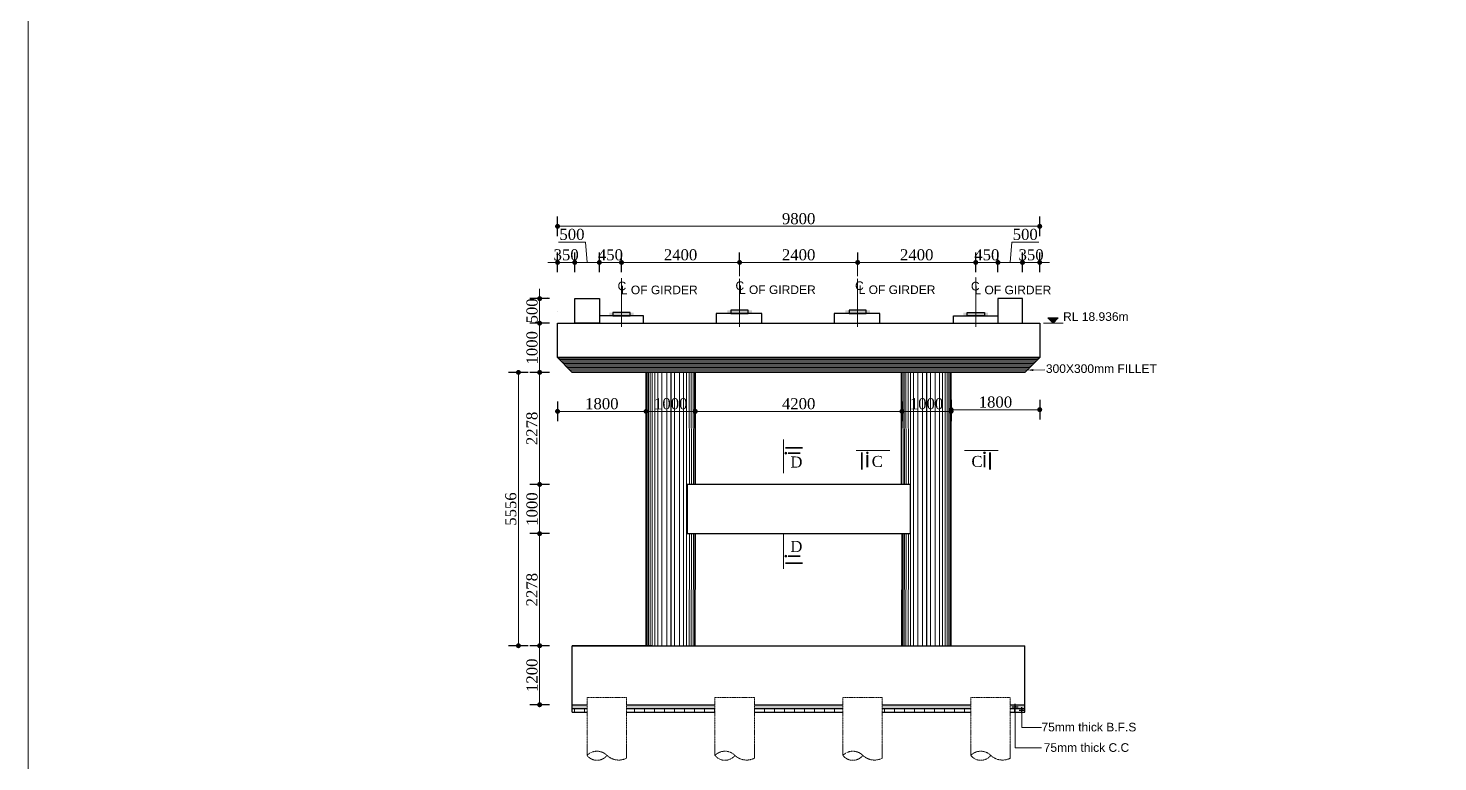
# Model space of a CAD drawing. Header units: millimetres. Extents: x -571543 to 35267, y -84886 to 197746.
# Drawn here: x -471658 to -443008, y -55012 to -40099 of the extents above; entities that cross this region are included whole.
import ezdxf

# ---------------------------------------------------------------- set-up
doc = ezdxf.new("R2010")
doc.units = ezdxf.units.MM
doc.header["$PDMODE"] = 2
doc.linetypes.add('CENTER', pattern=[2, 1.25, -0.25, 0.25, -0.25])
doc.linetypes.add('DASHED', pattern=[0.75, 0.5, -0.25])
doc.layers.get('Defpoints').update_dxf_attribs({"lineweight": 13})
for name, color, linetype, lineweight in [('Ber-1', 12, 'Continuous', 25), ('Center Line', 34, 'Continuous', 15), ('Dimision', 96, 'Continuous', 18), ('hatch', 65, 'Continuous', 15), ('Hatching', 65, 'Continuous', 20), ('Pile', 11, 'Continuous', 15), ('Text', 7, 'Continuous', 15)]:
    doc.layers.add(name, color=color, linetype=linetype, lineweight=lineweight)
doc.layers.add('Pire Line', color=11, linetype='Continuous')
doc.styles.add('ROMANS', font='arial.ttf', dxfattribs={"height": 200})
doc.styles.get("Standard").update_dxf_attribs({"font": 'times.ttf'})
doc.dimstyles.new('ISO-25', dxfattribs={"dimtxt": 175, "dimasz": 100, "dimexe": 65, "dimexo": 115.625, "dimgap": 40, "dimtad": 1, "dimtoh": 1, "dimdec": 0, "dimtxsty": 'Standard', "dimblk": 'DOT', "dimcen": 300, "dimclrd": 256, "dimclre": 256, "dimclrt": 256, "dimadec": 0, "dimazin": 0, "dimtfac": 1, "dimtdec": 0, "dimtix": 1, "dimtmove": 0, "dimatfit": 3, "dimldrblk": 'DOT', "dimfxl": 75, "dimlwd": -1, "dimarcsym": 0})
doc.dimstyles.get("Standard").update_dxf_attribs({"dimtxt": 100, "dimasz": 100, "dimexe": 100, "dimexo": 100, "dimgap": 50, "dimtad": 1, "dimdec": 0, "dimlfac": -1, "dimzin": 0, "dimdsep": 46, "dimtxsty": 'Standard', "dimblk": 'DOT', "dimcen": 0, "dimclrd": 4, "dimclre": 4, "dimclrt": 4, "dimadec": 0, "dimazin": 0, "dimtfac": 1, "dimtdec": 0, "dimtix": 1, "dimtofl": 0, "dimtmove": 0, "dimatfit": 3, "dimfxl": 80, "dimtolj": 1, "dimtzin": 0, "dimlwd": 15, "dimarcsym": 2})

# ---------------------------------------------------------------- blocks, each defined once
blk = doc.blocks.new('_Dot')
at = {"color": 0, "linetype": 'ByBlock', "lineweight": -2}
blk.add_line((-0.5, 0), (-1, 0), dxfattribs=at)
at = {"color": 0, "linetype": 'ByBlock', "const_width": 0.5}
blk.add_lwpolyline([(-0.25, 0, 1), (0.25, 0, 1)], format="xyb", close=True, dxfattribs=at)
blk = doc.blocks.new('*D159')
at = {"layer": 'Defpoints', "color": 0, "ltscale": 3, "transparency": 16777216}
for p in [(-460601, -46096), (-461263, -47096), (-460301, -47096)]:
    blk.add_point(p, dxfattribs=at)
at = {"layer": 'Dimision', "lineweight": -2, "ltscale": 3, "transparency": 16777216}
for p, q in [((-461063, -46096), (-461463, -46096)), ((-461063, -47096), (-461463, -47096))]:
    blk.add_line(p, q, dxfattribs=at)
at = {"layer": 'Dimision', "ltscale": 3, "transparency": 16777216}
blk.add_line((-461263, -46196), (-461263, -46996), dxfattribs=at)
at = {"layer": 'Dimision', "ltscale": 3, "transparency": 16777216, "xscale": 100, "yscale": 100, "zscale": 100}
for p, rotation in [((-461263, -46096), 90), ((-461263, -47096), 270)]:
    blk.add_blockref('_Dot', p, dxfattribs=dict(at, rotation=rotation))
at = {"layer": 'Dimision', "ltscale": 3, "transparency": 16777216, "insert": (-461417, -46596), "char_height": 225, "attachment_point": 5, "rotation": 90}
blk.add_mtext('1000', dxfattribs=at)
blk = doc.blocks.new('*D160')
at = {"layer": 'Defpoints', "color": 0, "ltscale": 3, "transparency": 16777216}
for p in [(-460105, -52652), (-461263, -53852), (-460105, -53852)]:
    blk.add_point(p, dxfattribs=at)
at = {"layer": 'Dimision', "lineweight": -2, "ltscale": 3, "transparency": 16777216}
for p, q in [((-461063, -52652), (-461463, -52652)), ((-461063, -53852), (-461463, -53852))]:
    blk.add_line(p, q, dxfattribs=at)
at = {"layer": 'Dimision', "ltscale": 3, "transparency": 16777216}
blk.add_line((-461263, -52752), (-461263, -53752), dxfattribs=at)
at = {"layer": 'Dimision', "ltscale": 3, "transparency": 16777216, "xscale": 100, "yscale": 100, "zscale": 100}
for p, rotation in [((-461263, -52652), 90), ((-461263, -53852), 270)]:
    blk.add_blockref('_Dot', p, dxfattribs=dict(at, rotation=rotation))
at = {"layer": 'Dimision', "ltscale": 3, "transparency": 16777216, "insert": (-461417, -53252), "char_height": 225, "attachment_point": 5, "rotation": 90}
blk.add_mtext('1200', dxfattribs=at)
blk = doc.blocks.new('*D161')
at = {"layer": 'Defpoints', "color": 0, "ltscale": 3, "transparency": 16777216}
for p in [(-457964, -50374), (-461263, -52652), (-459502, -52652)]:
    blk.add_point(p, dxfattribs=at)
at = {"layer": 'Dimision', "lineweight": -2, "ltscale": 3, "transparency": 16777216}
for p, q in [((-461063, -50374), (-461463, -50374)), ((-461063, -52652), (-461463, -52652))]:
    blk.add_line(p, q, dxfattribs=at)
at = {"layer": 'Dimision', "ltscale": 3, "transparency": 16777216}
blk.add_line((-461263, -50474), (-461263, -52552), dxfattribs=at)
at = {"layer": 'Dimision', "ltscale": 3, "transparency": 16777216, "xscale": 100, "yscale": 100, "zscale": 100}
for p, rotation in [((-461263, -50374), 90), ((-461263, -52652), 270)]:
    blk.add_blockref('_Dot', p, dxfattribs=dict(at, rotation=rotation))
at = {"layer": 'Dimision', "ltscale": 3, "transparency": 16777216, "insert": (-461418, -51513), "char_height": 225, "attachment_point": 5, "rotation": 90}
blk.add_mtext('2278', dxfattribs=at)
blk = doc.blocks.new('DOT')
at = {"color": 7}
for p, q in [((-1.5, 0), (1.5, 0)), ((0, 1.5), (0, -1.5))]:
    blk.add_line(p, q, dxfattribs=at)
at = {"color": 7, "const_width": 0.5}
blk.add_lwpolyline([(-0.25, 0, 1), (0.25, 0, 1)], format="xyb", close=True, dxfattribs=at)
blk = doc.blocks.new('*D137')
at = {"layer": 'Defpoints', "color": 0, "ltscale": 3, "transparency": 16777216}
for p in [(-459599, -44861), (-460049, -45596), (-459599, -45610)]:
    blk.add_point(p, dxfattribs=at)
at = {"layer": 'Dimision', "lineweight": -2, "ltscale": 3, "transparency": 16777216}
for p, q in [((-460049, -45061), (-460049, -44661)), ((-459599, -45061), (-459599, -44661))]:
    blk.add_line(p, q, dxfattribs=at)
at = {"layer": 'Dimision', "ltscale": 3, "transparency": 16777216}
for p, q in [((-460149, -44861), (-460249, -44861)), ((-460049, -44861), (-459599, -44861)), ((-459499, -44861), (-459399, -44861))]:
    blk.add_line(p, q, dxfattribs=at)
at = {"layer": 'Dimision', "ltscale": 3, "transparency": 16777216, "xscale": 100, "yscale": 100, "zscale": 100}
blk.add_blockref('_Dot', (-460049, -44861), dxfattribs=at)
at = {"layer": 'Dimision', "ltscale": 3, "transparency": 16777216, "xscale": 100, "yscale": 100, "zscale": 100, "rotation": 180}
blk.add_blockref('_Dot', (-459599, -44861), dxfattribs=at)
at = {"layer": 'Dimision', "ltscale": 3, "transparency": 16777216, "insert": (-459824, -44707), "char_height": 225, "attachment_point": 5}
blk.add_mtext('450', dxfattribs=at)
blk = doc.blocks.new('*D138')
at = {"layer": 'Defpoints', "color": 0, "ltscale": 3, "transparency": 16777216}
for p in [(-459599, -44861), (-457199, -44968), (-459599, -45610)]:
    blk.add_point(p, dxfattribs=at)
at = {"layer": 'Dimision', "lineweight": -2, "ltscale": 3, "transparency": 16777216}
for p, q in [((-459599, -45061), (-459599, -44661)), ((-457199, -44861), (-457199, -44661))]:
    blk.add_line(p, q, dxfattribs=at)
at = {"layer": 'Dimision', "ltscale": 3, "transparency": 16777216}
blk.add_line((-457299, -44861), (-459499, -44861), dxfattribs=at)
at = {"layer": 'Dimision', "ltscale": 3, "transparency": 16777216, "xscale": 100, "yscale": 100, "zscale": 100, "rotation": 180}
blk.add_blockref('_Dot', (-459599, -44861), dxfattribs=at)
at = {"layer": 'Dimision', "ltscale": 3, "transparency": 16777216, "xscale": 100, "yscale": 100, "zscale": 100}
blk.add_blockref('_Dot', (-457199, -44861), dxfattribs=at)
at = {"layer": 'Dimision', "ltscale": 3, "transparency": 16777216, "insert": (-458399, -44707), "char_height": 225, "attachment_point": 5}
blk.add_mtext('2400', dxfattribs=at)
blk = doc.blocks.new('*D139')
at = {"layer": 'Defpoints', "color": 0, "ltscale": 3, "transparency": 16777216}
for p in [(-457199, -44861), (-457199, -44968), (-454799, -45028)]:
    blk.add_point(p, dxfattribs=at)
at = {"layer": 'Dimision', "lineweight": -2, "ltscale": 3, "transparency": 16777216}
for p, q in [((-457199, -44861), (-457199, -44661)), ((-454799, -44912), (-454799, -44661))]:
    blk.add_line(p, q, dxfattribs=at)
at = {"layer": 'Dimision', "ltscale": 3, "transparency": 16777216}
blk.add_line((-454899, -44861), (-457099, -44861), dxfattribs=at)
at = {"layer": 'Dimision', "ltscale": 3, "transparency": 16777216, "xscale": 100, "yscale": 100, "zscale": 100, "rotation": 180}
blk.add_blockref('_Dot', (-457199, -44861), dxfattribs=at)
at = {"layer": 'Dimision', "ltscale": 3, "transparency": 16777216, "xscale": 100, "yscale": 100, "zscale": 100}
blk.add_blockref('_Dot', (-454799, -44861), dxfattribs=at)
at = {"layer": 'Dimision', "ltscale": 3, "transparency": 16777216, "insert": (-455999, -44707), "char_height": 225, "attachment_point": 5}
blk.add_mtext('2400', dxfattribs=at)
blk = doc.blocks.new('*D140')
at = {"layer": 'Defpoints', "color": 0, "ltscale": 3, "transparency": 16777216}
for p in [(-451099, -44127), (-460899, -44621), (-451099, -44738)]:
    blk.add_point(p, dxfattribs=at)
at = {"layer": 'Dimision', "lineweight": -2, "ltscale": 3, "transparency": 16777216}
for p, q in [((-460899, -44327), (-460899, -43927)), ((-451099, -44327), (-451099, -43927))]:
    blk.add_line(p, q, dxfattribs=at)
at = {"layer": 'Dimision', "ltscale": 3, "transparency": 16777216}
blk.add_line((-460799, -44127), (-451199, -44127), dxfattribs=at)
at = {"layer": 'Dimision', "ltscale": 3, "transparency": 16777216, "xscale": 100, "yscale": 100, "zscale": 100, "rotation": 180}
blk.add_blockref('_Dot', (-460899, -44127), dxfattribs=at)
at = {"layer": 'Dimision', "ltscale": 3, "transparency": 16777216, "xscale": 100, "yscale": 100, "zscale": 100}
blk.add_blockref('_Dot', (-451099, -44127), dxfattribs=at)
at = {"layer": 'Dimision', "ltscale": 3, "transparency": 16777216, "insert": (-455999, -43973), "char_height": 225, "attachment_point": 5}
blk.add_mtext('9800', dxfattribs=at)
blk = doc.blocks.new('*D141')
at = {"layer": 'Defpoints', "color": 0, "ltscale": 3, "transparency": 16777216}
for p in [(-461263, -45596), (-460277, -45596), (-461263, -46096)]:
    blk.add_point(p, dxfattribs=at)
at = {"layer": 'Dimision', "ltscale": 3, "transparency": 16777216}
for p, q in [((-461263, -45496), (-461263, -45396)), ((-461263, -46096), (-461263, -45596)), ((-461263, -46196), (-461263, -46296))]:
    blk.add_line(p, q, dxfattribs=at)
at = {"layer": 'Dimision', "lineweight": -2, "ltscale": 3, "transparency": 16777216}
for p, q in [((-461063, -45596), (-461463, -45596)), ((-461263, -46096), (-461463, -46096))]:
    blk.add_line(p, q, dxfattribs=at)
at = {"layer": 'Dimision', "ltscale": 3, "transparency": 16777216, "xscale": 100, "yscale": 100, "zscale": 100}
for p, rotation in [((-461263, -45596), 270), ((-461263, -46096), 90)]:
    blk.add_blockref('_Dot', p, dxfattribs=dict(at, rotation=rotation))
at = {"layer": 'Dimision', "ltscale": 3, "transparency": 16777216, "insert": (-461417, -45846), "char_height": 225, "attachment_point": 5, "rotation": 90}
blk.add_mtext('500', dxfattribs=at)
blk = doc.blocks.new('*D95')
at = {"layer": 'Defpoints', "color": 0, "ltscale": 3, "transparency": 16777216}
for p in [(-452399, -44861), (-452399, -44968), (-454799, -45028)]:
    blk.add_point(p, dxfattribs=at)
at = {"layer": 'Dimision', "lineweight": -2, "ltscale": 3, "transparency": 16777216}
for p, q in [((-454799, -44912), (-454799, -44661)), ((-452399, -44861), (-452399, -44661))]:
    blk.add_line(p, q, dxfattribs=at)
at = {"layer": 'Dimision', "ltscale": 3, "transparency": 16777216}
blk.add_line((-454699, -44861), (-452499, -44861), dxfattribs=at)
at = {"layer": 'Dimision', "ltscale": 3, "transparency": 16777216, "xscale": 100, "yscale": 100, "zscale": 100, "rotation": 180}
blk.add_blockref('_Dot', (-454799, -44861), dxfattribs=at)
at = {"layer": 'Dimision', "ltscale": 3, "transparency": 16777216, "xscale": 100, "yscale": 100, "zscale": 100}
blk.add_blockref('_Dot', (-452399, -44861), dxfattribs=at)
at = {"layer": 'Dimision', "ltscale": 3, "transparency": 16777216, "insert": (-453599, -44707), "char_height": 225, "attachment_point": 5}
blk.add_mtext('2400', dxfattribs=at)
blk = doc.blocks.new('*D182')
at = {"layer": 'Defpoints', "color": 0, "ltscale": 3, "transparency": 16777216}
for p in [(-460549, -44861), (-460549, -45596), (-460049, -45596)]:
    blk.add_point(p, dxfattribs=at)
at = {"layer": 'Dimision', "ltscale": 3, "transparency": 16777216}
for p, q in [((-460331, -44447), (-460881, -44447)), ((-460299, -44861), (-460331, -44447)), ((-460149, -44861), (-460449, -44861))]:
    blk.add_line(p, q, dxfattribs=at)
at = {"layer": 'Dimision', "lineweight": -2, "ltscale": 3, "transparency": 16777216}
for p, q in [((-460549, -45061), (-460549, -44661)), ((-460049, -45061), (-460049, -44661))]:
    blk.add_line(p, q, dxfattribs=at)
at = {"layer": 'Dimision', "ltscale": 3, "transparency": 16777216, "xscale": 100, "yscale": 100, "zscale": 100, "rotation": 180}
blk.add_blockref('_Dot', (-460549, -44861), dxfattribs=at)
at = {"layer": 'Dimision', "ltscale": 3, "transparency": 16777216, "xscale": 100, "yscale": 100, "zscale": 100}
blk.add_blockref('_Dot', (-460049, -44861), dxfattribs=at)
at = {"layer": 'Dimision', "ltscale": 3, "transparency": 16777216, "insert": (-460606, -44292), "char_height": 225, "attachment_point": 5}
blk.add_mtext('500', dxfattribs=at)
blk = doc.blocks.new('*D183')
at = {"layer": 'Defpoints', "color": 0, "ltscale": 3, "transparency": 16777216}
for p in [(-460899, -44861), (-460549, -45596), (-460899, -46096)]:
    blk.add_point(p, dxfattribs=at)
at = {"layer": 'Dimision', "lineweight": -2, "ltscale": 3, "transparency": 16777216}
for p, q in [((-460899, -45061), (-460899, -44661)), ((-460549, -45061), (-460549, -44661))]:
    blk.add_line(p, q, dxfattribs=at)
at = {"layer": 'Dimision', "ltscale": 3, "transparency": 16777216}
for p, q in [((-460999, -44861), (-461099, -44861)), ((-460549, -44861), (-460899, -44861)), ((-460449, -44861), (-460349, -44861))]:
    blk.add_line(p, q, dxfattribs=at)
at = {"layer": 'Dimision', "ltscale": 3, "transparency": 16777216, "xscale": 100, "yscale": 100, "zscale": 100}
blk.add_blockref('_Dot', (-460899, -44861), dxfattribs=at)
at = {"layer": 'Dimision', "ltscale": 3, "transparency": 16777216, "xscale": 100, "yscale": 100, "zscale": 100, "rotation": 180}
blk.add_blockref('_Dot', (-460549, -44861), dxfattribs=at)
at = {"layer": 'Dimision', "ltscale": 3, "transparency": 16777216, "insert": (-460724, -44707), "char_height": 225, "attachment_point": 5}
blk.add_mtext('350', dxfattribs=at)
blk = doc.blocks.new('*D136')
at = {"layer": 'Defpoints', "color": 0, "ltscale": 3, "transparency": 16777216}
for p in [(-452399, -44861), (-452399, -45610), (-451949, -45596)]:
    blk.add_point(p, dxfattribs=at)
at = {"layer": 'Dimision', "lineweight": -2, "ltscale": 3, "transparency": 16777216}
for p, q in [((-452399, -45061), (-452399, -44661)), ((-451949, -45061), (-451949, -44661))]:
    blk.add_line(p, q, dxfattribs=at)
at = {"layer": 'Dimision', "ltscale": 3, "transparency": 16777216}
for p, q in [((-452499, -44861), (-452599, -44861)), ((-451949, -44861), (-452399, -44861)), ((-451849, -44861), (-451749, -44861))]:
    blk.add_line(p, q, dxfattribs=at)
at = {"layer": 'Dimision', "ltscale": 3, "transparency": 16777216, "xscale": 100, "yscale": 100, "zscale": 100}
blk.add_blockref('_Dot', (-452399, -44861), dxfattribs=at)
at = {"layer": 'Dimision', "ltscale": 3, "transparency": 16777216, "xscale": 100, "yscale": 100, "zscale": 100, "rotation": 180}
blk.add_blockref('_Dot', (-451949, -44861), dxfattribs=at)
at = {"layer": 'Dimision', "ltscale": 3, "transparency": 16777216, "insert": (-452174, -44707), "char_height": 225, "attachment_point": 5}
blk.add_mtext('450', dxfattribs=at)
blk = doc.blocks.new('*D184')
at = {"layer": 'Defpoints', "color": 0, "ltscale": 3, "transparency": 16777216}
for p in [(-451449, -44861), (-451949, -45596), (-451449, -45596)]:
    blk.add_point(p, dxfattribs=at)
at = {"layer": 'Dimision', "lineweight": -2, "ltscale": 3, "transparency": 16777216}
for p, q in [((-451949, -45061), (-451949, -44661)), ((-451449, -45061), (-451449, -44661))]:
    blk.add_line(p, q, dxfattribs=at)
at = {"layer": 'Dimision', "ltscale": 3, "transparency": 16777216}
for p, q in [((-451699, -44861), (-451668, -44447)), ((-451668, -44447), (-451117, -44447)), ((-451849, -44861), (-451549, -44861))]:
    blk.add_line(p, q, dxfattribs=at)
at = {"layer": 'Dimision', "ltscale": 3, "transparency": 16777216, "xscale": 100, "yscale": 100, "zscale": 100, "rotation": 180}
blk.add_blockref('_Dot', (-451949, -44861), dxfattribs=at)
at = {"layer": 'Dimision', "ltscale": 3, "transparency": 16777216, "xscale": 100, "yscale": 100, "zscale": 100}
blk.add_blockref('_Dot', (-451449, -44861), dxfattribs=at)
at = {"layer": 'Dimision', "ltscale": 3, "transparency": 16777216, "insert": (-451393, -44292), "char_height": 225, "attachment_point": 5}
blk.add_mtext('500', dxfattribs=at)
blk = doc.blocks.new('*D135')
at = {"layer": 'Defpoints', "color": 0, "ltscale": 3, "transparency": 16777216}
for p in [(-451099, -44861), (-451449, -45596), (-451099, -46096)]:
    blk.add_point(p, dxfattribs=at)
at = {"layer": 'Dimision', "lineweight": -2, "ltscale": 3, "transparency": 16777216}
for p, q in [((-451449, -45061), (-451449, -44661)), ((-451099, -45061), (-451099, -44661))]:
    blk.add_line(p, q, dxfattribs=at)
at = {"layer": 'Dimision', "ltscale": 3, "transparency": 16777216}
for p, q in [((-451549, -44861), (-451649, -44861)), ((-451449, -44861), (-451099, -44861)), ((-450999, -44861), (-450899, -44861))]:
    blk.add_line(p, q, dxfattribs=at)
at = {"layer": 'Dimision', "ltscale": 3, "transparency": 16777216, "xscale": 100, "yscale": 100, "zscale": 100}
blk.add_blockref('_Dot', (-451449, -44861), dxfattribs=at)
at = {"layer": 'Dimision', "ltscale": 3, "transparency": 16777216, "xscale": 100, "yscale": 100, "zscale": 100, "rotation": 180}
blk.add_blockref('_Dot', (-451099, -44861), dxfattribs=at)
at = {"layer": 'Dimision', "ltscale": 3, "transparency": 16777216, "insert": (-451274, -44707), "char_height": 225, "attachment_point": 5}
blk.add_mtext('350', dxfattribs=at)
blk = doc.blocks.new('*D109')
at = {"layer": 'Defpoints', "color": 0, "ltscale": 3, "transparency": 16777216}
for p in [(-460899, -46896), (-459099, -47614), (-459099, -47888)]:
    blk.add_point(p, dxfattribs=at)
at = {"layer": 'Dimision', "lineweight": -2, "ltscale": 3, "transparency": 16777216}
for p, q in [((-460899, -47688), (-460899, -48088)), ((-459099, -47730), (-459099, -48088))]:
    blk.add_line(p, q, dxfattribs=at)
at = {"layer": 'Dimision', "ltscale": 3, "transparency": 16777216}
blk.add_line((-460799, -47888), (-459199, -47888), dxfattribs=at)
at = {"layer": 'Dimision', "ltscale": 3, "transparency": 16777216, "xscale": 100, "yscale": 100, "zscale": 100, "rotation": 180}
blk.add_blockref('_Dot', (-460899, -47888), dxfattribs=at)
at = {"layer": 'Dimision', "ltscale": 3, "transparency": 16777216, "xscale": 100, "yscale": 100, "zscale": 100}
blk.add_blockref('_Dot', (-459099, -47888), dxfattribs=at)
at = {"layer": 'Dimision', "ltscale": 3, "transparency": 16777216, "insert": (-459999, -47734), "char_height": 225, "attachment_point": 5}
blk.add_mtext('1800', dxfattribs=at)
blk = doc.blocks.new('*D110')
at = {"layer": 'Defpoints', "color": 0, "ltscale": 3, "transparency": 16777216}
for p in [(-458099, -47621), (-453899, -47573), (-453899, -47888)]:
    blk.add_point(p, dxfattribs=at)
at = {"layer": 'Dimision', "lineweight": -2, "ltscale": 3, "transparency": 16777216}
for p, q in [((-458099, -47736), (-458099, -48088)), ((-453899, -47688), (-453899, -48088))]:
    blk.add_line(p, q, dxfattribs=at)
at = {"layer": 'Dimision', "ltscale": 3, "transparency": 16777216}
blk.add_line((-457999, -47888), (-453999, -47888), dxfattribs=at)
at = {"layer": 'Dimision', "ltscale": 3, "transparency": 16777216, "xscale": 100, "yscale": 100, "zscale": 100, "rotation": 180}
blk.add_blockref('_Dot', (-458099, -47888), dxfattribs=at)
at = {"layer": 'Dimision', "ltscale": 3, "transparency": 16777216, "xscale": 100, "yscale": 100, "zscale": 100}
blk.add_blockref('_Dot', (-453899, -47888), dxfattribs=at)
at = {"layer": 'Dimision', "ltscale": 3, "transparency": 16777216, "insert": (-455999, -47734), "char_height": 225, "attachment_point": 5}
blk.add_mtext('4200', dxfattribs=at)
blk = doc.blocks.new('*D185')
at = {"layer": 'Defpoints', "color": 0, "ltscale": 3, "transparency": 16777216}
for p in [(-451099, -46796), (-452899, -47311), (-451099, -47854)]:
    blk.add_point(p, dxfattribs=at)
at = {"layer": 'Dimision', "lineweight": -2, "ltscale": 3, "transparency": 16777216}
for p, q in [((-452899, -47654), (-452899, -48054)), ((-451099, -47654), (-451099, -48054))]:
    blk.add_line(p, q, dxfattribs=at)
at = {"layer": 'Dimision', "ltscale": 3, "transparency": 16777216}
blk.add_line((-452799, -47854), (-451199, -47854), dxfattribs=at)
at = {"layer": 'Dimision', "ltscale": 3, "transparency": 16777216, "xscale": 100, "yscale": 100, "zscale": 100, "rotation": 180}
blk.add_blockref('_Dot', (-452899, -47854), dxfattribs=at)
at = {"layer": 'Dimision', "ltscale": 3, "transparency": 16777216, "xscale": 100, "yscale": 100, "zscale": 100}
blk.add_blockref('_Dot', (-451099, -47854), dxfattribs=at)
at = {"layer": 'Dimision', "ltscale": 3, "transparency": 16777216, "insert": (-451999, -47700), "char_height": 225, "attachment_point": 5}
blk.add_mtext('1800', dxfattribs=at)
blk = doc.blocks.new('*D74')
at = {"layer": 'Defpoints', "color": 0, "ltscale": 3, "transparency": 16777216}
for p in [(-461263, -49374), (-457964, -49374), (-457964, -50374)]:
    blk.add_point(p, dxfattribs=at)
at = {"layer": 'Dimision', "lineweight": -2, "ltscale": 3, "transparency": 16777216}
for p, q in [((-461063, -49374), (-461463, -49374)), ((-461063, -50374), (-461463, -50374))]:
    blk.add_line(p, q, dxfattribs=at)
at = {"layer": 'Dimision', "ltscale": 3, "transparency": 16777216}
blk.add_line((-461263, -50274), (-461263, -49474), dxfattribs=at)
at = {"layer": 'Dimision', "ltscale": 3, "transparency": 16777216, "xscale": 100, "yscale": 100, "zscale": 100}
for p, rotation in [((-461263, -49374), 90), ((-461263, -50374), 270)]:
    blk.add_blockref('_Dot', p, dxfattribs=dict(at, rotation=rotation))
at = {"layer": 'Dimision', "ltscale": 3, "transparency": 16777216, "insert": (-461417, -49874), "char_height": 225, "attachment_point": 5, "rotation": 90}
blk.add_mtext('1000', dxfattribs=at)
blk = doc.blocks.new('*D75')
at = {"layer": 'Defpoints', "color": 0, "ltscale": 3, "transparency": 16777216}
for p in [(-461263, -47096), (-460301, -47096), (-457964, -49374)]:
    blk.add_point(p, dxfattribs=at)
at = {"layer": 'Dimision', "lineweight": -2, "ltscale": 3, "transparency": 16777216}
for p, q in [((-461063, -47096), (-461463, -47096)), ((-461063, -49374), (-461463, -49374))]:
    blk.add_line(p, q, dxfattribs=at)
at = {"layer": 'Dimision', "ltscale": 3, "transparency": 16777216}
blk.add_line((-461263, -49274), (-461263, -47196), dxfattribs=at)
at = {"layer": 'Dimision', "ltscale": 3, "transparency": 16777216, "xscale": 100, "yscale": 100, "zscale": 100}
for p, rotation in [((-461263, -47096), 90), ((-461263, -49374), 270)]:
    blk.add_blockref('_Dot', p, dxfattribs=dict(at, rotation=rotation))
at = {"layer": 'Dimision', "ltscale": 3, "transparency": 16777216, "insert": (-461418, -48235), "char_height": 225, "attachment_point": 5, "rotation": 90}
blk.add_mtext('2278', dxfattribs=at)
blk = doc.blocks.new('*D193')
at = {"layer": 'Defpoints', "color": 0, "ltscale": 3, "transparency": 16777216}
for p in [(-461694, -47096), (-460599, -47096), (-460599, -52652)]:
    blk.add_point(p, dxfattribs=at)
at = {"layer": 'Dimision', "lineweight": -2, "ltscale": 3, "transparency": 16777216}
for p, q in [((-461494, -47096), (-461894, -47096)), ((-461494, -52652), (-461894, -52652))]:
    blk.add_line(p, q, dxfattribs=at)
at = {"layer": 'Dimision', "ltscale": 3, "transparency": 16777216}
blk.add_line((-461694, -52552), (-461694, -47196), dxfattribs=at)
at = {"layer": 'Dimision', "ltscale": 3, "transparency": 16777216, "xscale": 100, "yscale": 100, "zscale": 100}
for p, rotation in [((-461694, -47096), 90), ((-461694, -52652), 270)]:
    blk.add_blockref('_Dot', p, dxfattribs=dict(at, rotation=rotation))
at = {"layer": 'Dimision', "ltscale": 3, "transparency": 16777216, "insert": (-461849, -49874), "char_height": 225, "attachment_point": 5, "rotation": 90}
blk.add_mtext('5556', dxfattribs=at)
blk = doc.blocks.new('*D85')
at = {"layer": 'Defpoints', "color": 0, "ltscale": 3, "transparency": 16777216}
for p in [(-459099, -47614), (-458099, -47736), (-458099, -47888)]:
    blk.add_point(p, dxfattribs=at)
at = {"layer": 'Dimision', "lineweight": -2, "ltscale": 3, "transparency": 16777216}
for p, q in [((-459099, -47730), (-459099, -48088)), ((-458099, -47852), (-458099, -48088))]:
    blk.add_line(p, q, dxfattribs=at)
at = {"layer": 'Dimision', "ltscale": 3, "transparency": 16777216}
blk.add_line((-458999, -47888), (-458199, -47888), dxfattribs=at)
at = {"layer": 'Dimision', "ltscale": 3, "transparency": 16777216, "xscale": 100, "yscale": 100, "zscale": 100, "rotation": 180}
blk.add_blockref('_Dot', (-459099, -47888), dxfattribs=at)
at = {"layer": 'Dimision', "ltscale": 3, "transparency": 16777216, "xscale": 100, "yscale": 100, "zscale": 100}
blk.add_blockref('_Dot', (-458099, -47888), dxfattribs=at)
at = {"layer": 'Dimision', "ltscale": 3, "transparency": 16777216, "insert": (-458599, -47734), "char_height": 225, "attachment_point": 5}
blk.add_mtext('1000', dxfattribs=at)
blk = doc.blocks.new('*D86')
at = {"layer": 'Defpoints', "color": 0, "ltscale": 3, "transparency": 16777216}
for p in [(-453899, -47736), (-452899, -47614), (-453899, -47888)]:
    blk.add_point(p, dxfattribs=at)
at = {"layer": 'Dimision', "lineweight": -2, "ltscale": 3, "transparency": 16777216}
for p, q in [((-452899, -47730), (-452899, -48088)), ((-453899, -47852), (-453899, -48088))]:
    blk.add_line(p, q, dxfattribs=at)
at = {"layer": 'Dimision', "ltscale": 3, "transparency": 16777216}
blk.add_line((-452999, -47888), (-453799, -47888), dxfattribs=at)
at = {"layer": 'Dimision', "ltscale": 3, "transparency": 16777216, "xscale": 100, "yscale": 100, "zscale": 100, "rotation": 180}
blk.add_blockref('_Dot', (-453899, -47888), dxfattribs=at)
at = {"layer": 'Dimision', "ltscale": 3, "transparency": 16777216, "xscale": 100, "yscale": 100, "zscale": 100}
blk.add_blockref('_Dot', (-452899, -47888), dxfattribs=at)
at = {"layer": 'Dimision', "ltscale": 3, "transparency": 16777216, "insert": (-453399, -47734), "char_height": 225, "attachment_point": 5}
blk.add_mtext('1000', dxfattribs=at)

msp = doc.modelspace()

# ---------------------------------------------------------------- hatches: boundary and pattern name
at = {"layer": 'Dimision', "ltscale": 5}
msp.add_hatch(color=256, dxfattribs=at).paths.add_polyline_path([(-450935.1, -45990), (-450723, -45990), (-450829, -46096.1)])
at = {"layer": 'hatch'}
h = msp.add_hatch(dxfattribs=at)
h.set_pattern_fill('AR-B88', color=256)
h.set_pattern_definition([(0, (-6e-11, -122575.33), (0, 203.2), []), (90, (-6e-11, -122575.33), (-101.6, 203.2), [203.2, -203.2])])
h.paths.add_polyline_path([(-454299.3, -53927.1), (-454299.3, -54002.1), (-452499.3, -54002.1), (-452499.3, -53927.1)])
h.paths.add_polyline_path([(-456899.3, -53927.1), (-456899.3, -54002.1), (-455099.3, -54002.1), (-455099.3, -53927.1)])
h.paths.add_polyline_path([(-459499.3, -53927.1), (-459499.3, -54002.1), (-457699.3, -54002.1), (-457699.3, -53927.1)])
h.paths.add_polyline_path([(-460299.3, -54002.1), (-460299.3, -53927.1), (-460599.3, -53927.1), (-460599.3, -54002.1)])
h.paths.add_polyline_path([(-451699.3, -53927.1), (-451699.3, -54002.1), (-451399.3, -54002.1), (-451399.3, -53927.1)])
at = {"layer": 'Pile', "ltscale": 0.1}
h = msp.add_hatch(dxfattribs=at)
h.set_pattern_fill('AR-CONC', color=256, style=0)
h.set_pattern_definition([(50, (-6e-11, -122575.33), (182.18467, -15.939086), [19.05, -209.55]), (355, (-6e-11, -122575.33), (-35.24342, 191.056845), [15.24, -167.640584]), (100.451445, (15.18, -122576.66), (146.94125, 175.11775), [16.19001, -178.090245]), (46.1842, (-6e-11, -122524.53), (271.07904, -42.04233), [28.575, -314.325]), (96.63556, (22.6, -122528.04), (237.40413, 247.42612), [24.28502, -267.1356]), (351.18415, (-6e-11, -122524.53), (237.40413, 247.42612), [22.85997, -251.45973]), (21, (25.4, -122537.23), (151.61439, -102.2652), [19.05, -209.55]), (326, (25.4, -122537.23), (61.80203, 184.187966), [15.24, -167.64]), (71.451445, (38.03, -122545.76), (213.41642, 81.92277), [16.19001, -178.08994]), (37.5, (-6e-11, -122575.334), (3.088603, 84.555039), [0, -165.608, 0, -170.18, 0, -168.275]), (7.5, (-6e-11, -122575.33), (66.819663, 100.180575), [0, -97.028, 0, -161.798, 0, -64.135]), (327.5, (-56.64, -122575.334), (135.590595, -5.728744), [0, -63.5, 0, -198.12, 0, -262.89]), (317.5, (-82.04, -122575.33), (148.12918, 25.42649), [0, -82.55, 0, -131.572, 0, -186.69])])
h.paths.add_polyline_path([(-460299.3, -53927.1), (-460299.3, -53852.1), (-460599.3, -53852.1), (-460599.3, -53927.1)])
h.paths.add_polyline_path([(-457699.3, -53927.1), (-457699.3, -53852.1), (-459499.3, -53852.1), (-459499.3, -53927.1)])
h.paths.add_polyline_path([(-452499.3, -53927.1), (-452499.3, -53852.1), (-454299.3, -53852.1), (-454299.3, -53927.1)])
h.paths.add_polyline_path([(-451399.3, -53927.1), (-451399.3, -53852.1), (-451699.3, -53852.1), (-451699.3, -53927.1)])
h.paths.add_polyline_path([(-455099.3, -53927.1), (-455099.3, -53852.1), (-456899.3, -53852.1), (-456899.3, -53927.1)])
at = {"layer": 'Pire Line', "ltscale": 3}
h = msp.add_hatch(color=256, dxfattribs=at)
h.paths.add_polyline_path([(-456949.3, -45833.1), (-457199.6, -45833.1), (-457199.6, -45898.1), (-456949.3, -45898.1)])
h.paths.add_polyline_path([(-457199.6, -45833.1), (-457449.3, -45833.1), (-457449.3, -45898.1), (-457199.6, -45898.1)])
h = msp.add_hatch(color=256, dxfattribs=at)
h.paths.add_polyline_path([(-454549.3, -45833.1), (-454799.6, -45833.1), (-454799.6, -45898.1), (-454549.3, -45898.1)])
h.paths.add_polyline_path([(-454799.6, -45833.1), (-455049.3, -45833.1), (-455049.3, -45898.1), (-454799.6, -45898.1)])
h = msp.add_hatch(color=256, dxfattribs=at)
h.paths.add_polyline_path([(-459349.3, -45881.1), (-459599.6, -45881.1), (-459599.6, -45946.1), (-459349.3, -45946.1)])
h.paths.add_polyline_path([(-459599.6, -45881.1), (-459849.3, -45881.1), (-459849.3, -45946.1), (-459599.6, -45946.1)])
h = msp.add_hatch(color=256, dxfattribs=at)
h.paths.add_polyline_path([(-452649.3, -45881.1), (-452398.9, -45881.1), (-452398.9, -45946.1), (-452649.3, -45946.1)])
h.paths.add_polyline_path([(-452398.9, -45881.1), (-452149.3, -45881.1), (-452149.3, -45946.1), (-452398.9, -45946.1)])
at = {"layer": 'Text'}
for points in [[(-456240.4, -48737.4, 1), (-456276.3, -48737.4, 1)], [(-454602.4, -48750.2, -1), (-454602.4, -48714.3, -1)], [(-452220.7, -48750.2, 1), (-452220.7, -48714.3, 1)], [(-456240.4, -50829.2, -1), (-456276.3, -50829.2, -1)]]:
    msp.add_hatch(color=256, dxfattribs=at).paths.add_polyline_path(points)

# ---------------------------------------------------------------- linework, layer by layer
at = {"layer": 'Ber-1', "linetype": 'Continuous', "ltscale": 250}
for p, q in [((-458599.3, -47095.8), (-458599.3, -52652.1)), ((-453399.3, -47095.8), (-453399.3, -52652.1))]:
    msp.add_line(p, q, dxfattribs=at)
at = {"layer": 'Center Line', "linetype": 'CENTER'}
for p, q in [((-459599.3, -46166.7), (-459599.3, -45179.3)), ((-457199.3, -46166.7), (-457199.3, -45187.2)), ((-454799.3, -46166.7), (-454799.3, -45187.2)), ((-452399.3, -46173.1), (-452399.3, -45157.8))]:
    msp.add_line(p, q, dxfattribs=at)
at = {"layer": 'Dimision', "linetype": 'CENTER'}
for p, q in [((-457199.3, -44752.5), (-457199.3, -45137.3)), ((-454799.3, -44752.5), (-454799.3, -45137.3)), ((-461099.3, -45570), (-461099.3, -45570))]:
    msp.add_line(p, q, dxfattribs=at)
at = {"layer": 'Dimision', "ltscale": 10}
for p, q in [((-460904.3, -45854.7), (-460904.3, -45854.7)), ((-460899.3, -46096.1), (-460899.3, -46096.1))]:
    msp.add_line(p, q, dxfattribs=at)
at = {"layer": 'Dimision', "ltscale": 5}
msp.add_line((-450625.8, -46096.1), (-451022.7, -46096.1), dxfattribs=at)
msp.add_lwpolyline([(-450935.1, -45990), (-450723, -45990), (-450829, -46096.1)], close=True, dxfattribs=at)
at = {"layer": 'Hatching', "lineweight": 0, "ltscale": 5}
for p, q in [((-459080.3, -52652.1), (-459080.3, -47095.8)), ((-459053.4, -52652.1), (-459053.4, -47095.8)), ((-459017.6, -52652.1), (-459017.6, -47095.8)), ((-458975, -52652.1), (-458975, -47095.8)), ((-458923.7, -52652.1), (-458923.7, -47095.8)), ((-458861.7, -52652.1), (-458861.7, -47095.8)), ((-458777.6, -52652.1), (-458777.6, -47095.8)), ((-458676.4, -52652.1), (-458676.4, -47095.8)), ((-458519.1, -52652.1), (-458519.1, -47095.8)), ((-458421, -52652.1), (-458421, -47095.8)), ((-458336.9, -52652.1), (-458336.9, -47095.8)), ((-458274.8, -52652.1), (-458274.8, -47095.8)), ((-458217.2, -49373.9), (-458223.5, -47095.8)), ((-458174.7, -49373.9), (-458181, -47095.8)), ((-458138.9, -49373.9), (-458145.1, -47095.8)), ((-458111.9, -49373.9), (-458118.2, -47095.8)), ((-453874.1, -49373.9), (-453880.3, -47095.8)), ((-453847.2, -49373.9), (-453853.4, -47095.8)), ((-453811.3, -49373.9), (-453817.6, -47095.8)), ((-453768.8, -49373.9), (-453775, -47095.8)), ((-453723.7, -52652.1), (-453723.7, -47095.8)), ((-453661.7, -52652.1), (-453661.7, -47095.8)), ((-453577.6, -52652.1), (-453577.6, -47095.8)), ((-453479.5, -52652.1), (-453479.5, -47095.8)), ((-453322.2, -52652.1), (-453322.2, -47095.8)), ((-453221, -52652.1), (-453221, -47095.8)), ((-453136.9, -52652.1), (-453136.9, -47095.8)), ((-453074.8, -52652.1), (-453074.8, -47095.8)), ((-453023.5, -52652.1), (-453023.5, -47095.8)), ((-452981, -52652.1), (-452981, -47095.8)), ((-452945.1, -52652.1), (-452945.1, -47095.8)), ((-452918.2, -52652.1), (-452918.2, -47095.8)), ((-458223.5, -52652.1), (-458217.2, -50373.9)), ((-458181, -52652.1), (-458174.7, -50373.9)), ((-458145.1, -52652.1), (-458138.9, -50373.9)), ((-458118.2, -52652.1), (-458111.9, -50373.9)), ((-453880.3, -52652.1), (-453874.1, -50373.9)), ((-453853.4, -52652.1), (-453847.2, -50373.9)), ((-453817.6, -52652.1), (-453811.3, -50373.9)), ((-453775, -52652.1), (-453768.8, -50373.9))]:
    msp.add_line(p, q, dxfattribs=at)
at = {"layer": 'Hatching', "ltscale": 3}
msp.add_line((-453399.3, -47095.8), (-453393, -49173.7), dxfattribs=at)
msp.add_line((-453399.3, -47095.8), (-453393, -49173.7), dxfattribs=at)
msp.add_line((-453399.3, -47095.8), (-453393, -49173.7), dxfattribs=at)
msp.add_lwpolyline([(-471658.2, -25187.2), (-323980.8, -25187.2), (-323980.8, -84885.6), (-471658.2, -84885.6)], close=True, dxfattribs=at)
at = {"layer": 'Hatching', "ltscale": 5}
for points in [[(-460886, -46809.1), (-451112.5, -46809.1)], [(-460859.3, -46835.7), (-451139.2, -46835.7)], [(-460832.7, -46862.4), (-451165.9, -46862.4)], [(-460806, -46889.1), (-451192.6, -46889.1)], [(-460779.3, -46915.8), (-451219.3, -46915.8)], [(-460752.6, -46942.4), (-451245.9, -46942.4)], [(-460726, -46969.1), (-451272.6, -46969.1)], [(-460701, -46994.1), (-451297.6, -46994.1)], [(-460674.3, -47020.8), (-451324.3, -47020.8)], [(-460646, -47049.1), (-451352.6, -47049.1)], [(-460619, -47082.6), (-451379.6, -47082.6)]]:
    msp.add_lwpolyline(points, dxfattribs=at)
at = {"layer": 'Pile', "linetype": 'DASHED', "ltscale": 5}
for p, q in [((-460299.3, -53702.1), (-460299.3, -54881)), ((-459499.3, -53702.1), (-460299.3, -53702.1)), ((-459499.3, -53702.1), (-459499.3, -54939.5)), ((-457699.3, -53702.1), (-457699.3, -54881)), ((-456899.3, -53702.1), (-457699.3, -53702.1)), ((-456899.3, -53702.1), (-456899.3, -54939.5)), ((-455099.3, -53702.1), (-455099.3, -54881)), ((-454299.3, -53702.1), (-455099.3, -53702.1)), ((-454299.3, -53702.1), (-454299.3, -54939.5)), ((-452499.3, -53702.1), (-452499.3, -54881)), ((-451699.3, -53702.1), (-452499.3, -53702.1)), ((-451699.3, -53702.1), (-451699.3, -54939.5)), ((-460299.3, -54881), (-460299.3, -54658.9)), ((-459499.3, -54939.5), (-459499.3, -54658.9)), ((-457699.3, -54881), (-457699.3, -54658.9)), ((-456899.3, -54939.5), (-456899.3, -54658.9)), ((-455099.3, -54881), (-455099.3, -54658.9)), ((-454299.3, -54939.5), (-454299.3, -54658.9)), ((-452499.3, -54881), (-452499.3, -54658.9)), ((-451699.3, -54939.5), (-451699.3, -54658.9))]:
    msp.add_line(p, q, dxfattribs=at)
for points in [[(-459499.3, -54939.5, -0.313716), (-459894.2, -54881, 0.4170802), (-460299.3, -54881, 0.4954139), (-459894.2, -54881)], [(-456899.3, -54939.5, -0.313716), (-457294.2, -54881, 0.4170802), (-457699.3, -54881, 0.4954139), (-457294.2, -54881)], [(-454299.3, -54939.5, -0.313716), (-454694.2, -54881, 0.4170802), (-455099.3, -54881, 0.4954139), (-454694.2, -54881)], [(-451699.3, -54939.5, -0.313716), (-452094.2, -54881, 0.4170802), (-452499.3, -54881, 0.4954139), (-452094.2, -54881)]]:
    msp.add_lwpolyline(points, format="xyb", dxfattribs=at)
at = {"layer": 'Pire Line', "ltscale": 5}
for p, q in [((-460899.3, -46795.8), (-460899.3, -46096.1)), ((-460899.3, -46096.1), (-459799.3, -46096.1)), ((-459398.6, -46096.1), (-457399.3, -46096.1)), ((-451099.3, -46096.1), (-451099.3, -46795.8)), ((-451099.3, -46795.8), (-460899.3, -46795.8)), ((-460599.3, -47095.8), (-460899.3, -46795.8)), ((-451399.3, -47095.8), (-451099.3, -46795.8)), ((-451399.3, -47095.8), (-460599.3, -47095.8)), ((-459099.3, -52652.1), (-459099.3, -47095.8)), ((-458093, -49373.9), (-458093.4, -47095.8)), ((-453905.6, -49373.9), (-453905.1, -47095.8)), ((-452899.3, -52652.1), (-452899.3, -47095.8)), ((-458099.3, -52652.1), (-458093, -50373.9)), ((-453899.3, -52652.1), (-453893, -50373.9)), ((-460599.3, -52652.1), (-451399.3, -52652.1)), ((-458971.7, -52652.1), (-460599.3, -52652.1)), ((-460599.3, -54002.1), (-460599.3, -52652.1)), ((-451399.3, -54002.1), (-451399.3, -52652.1)), ((-460599.3, -53852.1), (-460299.3, -53852.1)), ((-459499.3, -53852.1), (-457699.3, -53852.1)), ((-456899.3, -53852.1), (-455099.3, -53852.1)), ((-454299.3, -53852.1), (-452499.3, -53852.1)), ((-451699.3, -53852.1), (-451399.3, -53852.1)), ((-460599.3, -53927.1), (-460299.3, -53927.1)), ((-460599.3, -54002.1), (-460299.3, -54002.1)), ((-459499.3, -53927.1), (-457699.3, -53927.1)), ((-459499.3, -54002.1), (-457699.3, -54002.1)), ((-456899.3, -53927.1), (-455099.3, -53927.1)), ((-456899.3, -54002.1), (-455099.3, -54002.1)), ((-454299.3, -53927.1), (-452499.3, -53927.1)), ((-454299.3, -54002.1), (-452499.3, -54002.1)), ((-451699.3, -53927.1), (-451399.3, -53927.1)), ((-451699.3, -54002.1), (-451399.3, -54002.1))]:
    msp.add_line(p, q, dxfattribs=at)
at = {"layer": 'Pire Line', "ltscale": 3}
msp.add_line((-460899.3, -46096.1), (-451099.3, -46096.1), dxfattribs=at)
at = {"layer": 'Pire Line', "ltscale": 5}
for points in [[(-460549.4, -45596.5), (-460049.3, -45596.5), (-460049.3, -46096.1), (-460549.4, -46096.1)], [(-457024.6, -45833.1), (-457374.6, -45833.1), (-457374.6, -45898.1), (-457024.6, -45898.1)], [(-454624.6, -45833.1), (-454974.6, -45833.1), (-454974.6, -45898.1), (-454624.6, -45898.1)], [(-451449.2, -45596.5), (-451949.3, -45596.5), (-451949.3, -46096.1), (-451449.2, -46096.1)], [(-459424.6, -45881.1), (-459774.6, -45881.1), (-459774.6, -45946.1), (-459424.6, -45946.1)], [(-452573.9, -45881.1), (-452223.9, -45881.1), (-452223.9, -45946.1), (-452573.9, -45946.1)], [(-458262.3, -50373.9), (-453723.7, -50373.9), (-453723.7, -49373.9), (-458262.3, -49373.9)]]:
    msp.add_lwpolyline(points, close=True, dxfattribs=at)
for points in [[(-459149.3, -46096.1), (-459149.3, -45946.1), (-460049.3, -45946.1), (-460049.3, -46096.1)], [(-456749.3, -46096.1), (-456749.3, -45898.1), (-457676.3, -45898.1), (-457676.3, -46096.1)], [(-454349.3, -46096.1), (-454349.3, -45898.1), (-455276.3, -45898.1), (-455276.3, -46096.1)], [(-452849.3, -46096.1), (-452849.3, -45946.1), (-451949.3, -45946.1), (-451949.3, -46096.1)]]:
    msp.add_lwpolyline(points, dxfattribs=at)
at = {"layer": 'Text'}
for p, q in [((-456306.5, -49143), (-456306.5, -48461.8)), ((-454147.1, -48684.1), (-454831.2, -48684.1)), ((-452626.3, -48684.1), (-451945.1, -48684.1)), ((-456306.5, -50373.9), (-456306.5, -51086.6))]:
    msp.add_line(p, q, dxfattribs=at)
at = {"layer": 'Text', "const_width": 35.9}
for points in [[(-456268.3, -48627.2), (-455919, -48627.2)], [(-454712.6, -48722.2), (-454712.6, -49071.6)], [(-452110.5, -48722.2), (-452110.5, -49071.6)], [(-456212.8, -48737.4), (-455963.3, -48737.4)], [(-454602.4, -48777.7), (-454602.4, -49027.2)], [(-452220.7, -48777.7), (-452220.7, -49027.2)], [(-456268.3, -50974.7), (-455919, -50974.7)], [(-456212.8, -50829.2), (-455963.3, -50829.2)]]:
    msp.add_lwpolyline(points, dxfattribs=at)
at = {"layer": 'Text'}
for centre in [(-456258.3, -48737.4), (-454602.4, -48732.2), (-452220.7, -48732.2), (-456258.3, -50829.2)]:
    msp.add_circle(centre, 17.9, dxfattribs=at)

# ---------------------------------------------------------------- texts
at = {"layer": 'Text', "style": 'ROMANS'}
for s, p in [('RL 18.936m ', (-450624.3, -46049.1)), ('300X300mm FILLET', (-450973.8, -47107.3))]:
    msp.add_text(s, height=175, dxfattribs=at).set_placement(p)
at = {"layer": 'Text'}
for s, p in [('D', (-456167.2, -49029.8)), ('C', (-454513.3, -49018.3)), ('C', (-452486.5, -49018.3)), ('D', (-456167.2, -50745.9))]:
    msp.add_text(s, height=224.2, dxfattribs=at).set_placement(p)
at = {"layer": 'Text', "char_height": 175, "width": 8235.459, "attachment_point": 1, "style": 'ROMANS'}
for s, insert in [('C', (-459679.4, -45251.6)), ('C', (-457282.6, -45246.8)), ('C', (-454852.5, -45246.8)), ('C', (-452497.2, -45255.1)), ('L OF GIRDER', (-459613.1, -45331.8)), ('L OF GIRDER', (-457213.1, -45328.1)), ('L OF GIRDER', (-454780.1, -45328.1)), ('L OF GIRDER', (-452425.7, -45333))]:
    msp.add_mtext(s, dxfattribs=dict(at, insert=insert))
at = {"layer": 'Text', "char_height": 175, "attachment_point": 5, "style": 'ROMANS'}
for s, insert in [('75mm thick B.F.S', (-450099.5, -54307.1)), ('75mm thick C.C', (-450149, -54722.7))]:
    msp.add_mtext(s, dxfattribs=dict(at, insert=insert))

# ---------------------------------------------------------------- dimensions: what is measured, and where the dimension line sits
at = {"layer": 'Dimision', "ltscale": 3}
for base, p1, p2, override, picture, middle in [((-451099.3, -44127.4), (-460899.3, -44621.4), (-451099.3, -44738), {"dimtxt": 225, "dimexe": 200, "dimfxl": 200, "dimfxlon": 1}, '*D140', (-455999.3, -44127.4)), ((-460549.4, -44861.2), (-460049.3, -45596.5), (-460549.4, -45596.5), {"dimtxt": 225, "dimexe": 200, "dimtmove": 1, "dimfxl": 200, "dimfxlon": 1}, '*D182', (-460370.5, -44446.6))]:
    dim = msp.add_linear_dim(base=base, p1=p1, p2=p2, dimstyle='ISO-25', override=override, dxfattribs=at)
    dim.commit()
    dim.dimension.update_dxf_attribs({"geometry": picture, "text_midpoint": middle, "dimtype": 160})
dim = msp.add_linear_dim(base=(-451449.2, -44861.2), p1=(-451949.3, -45596.5), p2=(-451449.2, -45596.5), angle=180, dimstyle='ISO-25', override={"dimtxt": 225, "dimexe": 200, "dimtmove": 1, "dimfxl": 200, "dimfxlon": 1}, dxfattribs=at)
dim.commit()
dim.dimension.update_dxf_attribs({"geometry": '*D184', "text_midpoint": (-451628, -44446.6), "dimtype": 160})
for base, p1, p2, override, picture, middle in [((-460899.3, -44861.2), (-460549.4, -45596.5), (-460899.3, -46096.1), {"dimtxt": 225, "dimexe": 200, "dimtmove": 1, "dimfxl": 200, "dimfxlon": 1}, '*D183', (-460724.3, -44706.8)), ((-459599.3, -44861.2), (-460049.3, -45596.5), (-459599.3, -45609.9), {"dimtxt": 225, "dimexe": 200, "dimfxl": 200, "dimfxlon": 1}, '*D137', (-459824.3, -44706.8)), ((-452399.3, -44861.2), (-454799.3, -45027.9), (-452399.3, -44967.9), {"dimtxt": 225, "dimexe": 200, "dimfxl": 200, "dimfxlon": 1}, '*D95', (-453599.3, -44706.8)), ((-459099.3, -47888.1), (-460899.3, -46895.8), (-459099.3, -47614.5), {"dimtxt": 225, "dimexe": 200, "dimfxl": 200, "dimfxlon": 1}, '*D109', (-459999.3, -47733.7)), ((-451099.3, -47854.4), (-452899.3, -47311.3), (-451099.3, -46795.8), {"dimtxt": 225, "dimexe": 200, "dimtmove": 1, "dimfxl": 200, "dimfxlon": 1}, '*D185', (-451999.3, -47699.9)), ((-458099.3, -47888.1), (-459099.3, -47614.5), (-458099.3, -47736.3), {"dimtxt": 225, "dimexe": 200, "dimtmove": 1, "dimfxl": 200, "dimfxlon": 1}, '*D85', (-458599.3, -47733.7)), ((-453899.3, -47888.1), (-458099.3, -47620.7), (-453899.3, -47572.7), {"dimtxt": 225, "dimexe": 200, "dimtmove": 1, "dimfxl": 200, "dimfxlon": 1}, '*D110', (-455999.3, -47733.7))]:
    dim = msp.add_linear_dim(base=base, p1=p1, p2=p2, dimstyle='ISO-25', override=override, dxfattribs=at)
    dim.commit()
    dim.dimension.update_dxf_attribs({"geometry": picture, "text_midpoint": middle})
for base, p1, p2, angle, override, picture, middle in [((-459599.3, -44861.2), (-457199.3, -44967.9), (-459599.3, -45609.9), 180, {"dimtxt": 225, "dimexe": 200, "dimfxl": 200, "dimfxlon": 1}, '*D138', (-458399.3, -44706.8)), ((-457199.3, -44861.2), (-454799.3, -45027.9), (-457199.3, -44967.9), 180, {"dimtxt": 225, "dimexe": 200, "dimfxl": 200, "dimfxlon": 1}, '*D139', (-455999.3, -44706.8)), ((-452399.3, -44861.2), (-451949.3, -45596.5), (-452399.3, -45609.9), 180, {"dimtxt": 225, "dimexe": 200, "dimfxl": 200, "dimfxlon": 1}, '*D136', (-452174.3, -44706.8)), ((-451099.3, -44861.2), (-451449.2, -45596.5), (-451099.3, -46096.1), 180, {"dimtxt": 225, "dimexe": 200, "dimtmove": 1, "dimfxl": 200, "dimfxlon": 1}, '*D135', (-451274.2, -44706.8)), ((-461263, -45596.5), (-461263, -46096.1), (-460277.4, -45596.5), 90, {"dimtxt": 225, "dimexe": 200, "dimfxl": 200, "dimfxlon": 1}, '*D141', (-461417.4, -45846.3)), ((-461263, -47095.8), (-460600.7, -46096.1), (-460300.7, -47095.8), 90, {"dimtxt": 225, "dimexe": 200, "dimfxl": 200, "dimfxlon": 1}, '*D159', (-461417.4, -46595.9)), ((-461694.1, -47095.8), (-460599.3, -52652.1), (-460599.3, -47095.8), 90, {"dimtxt": 225, "dimexe": 200, "dimtmove": 1, "dimfxl": 200, "dimfxlon": 1}, '*D193', (-461848.5, -49873.9)), ((-461263, -47095.8), (-457963.7, -49373.9), (-460300.7, -47095.8), 90, {"dimtxt": 225, "dimexe": 200, "dimtmove": 1, "dimfxl": 200, "dimfxlon": 1}, '*D75', (-461417.7, -48234.9)), ((-453899.3, -47888.1), (-452899.3, -47614.5), (-453899.3, -47736.3), 180, {"dimtxt": 225, "dimexe": 200, "dimtmove": 1, "dimfxl": 200, "dimfxlon": 1}, '*D86', (-453399.3, -47733.7)), ((-461263, -49373.9), (-457963.7, -50373.9), (-457963.7, -49373.9), 90, {"dimtxt": 225, "dimexe": 200, "dimtmove": 1, "dimfxl": 200, "dimfxlon": 1}, '*D74', (-461417.4, -49873.9)), ((-461263, -52652.1), (-457963.7, -50373.9), (-459502.5, -52652.1), 90, {"dimtxt": 225, "dimexe": 200, "dimfxl": 200, "dimfxlon": 1}, '*D161', (-461417.7, -51513)), ((-461263, -53852.1), (-460104.8, -52652.1), (-460104.8, -53852.1), 90, {"dimtxt": 225, "dimexe": 200, "dimfxl": 200, "dimfxlon": 1}, '*D160', (-461417.4, -53252.1))]:
    dim = msp.add_linear_dim(base=base, p1=p1, p2=p2, angle=angle, dimstyle='ISO-25', override=override, dxfattribs=at)
    dim.commit()
    dim.dimension.update_dxf_attribs({"geometry": picture, "text_midpoint": middle})

# ---------------------------------------------------------------- leaders
at = {"layer": 'Dimision', "ltscale": 10}
msp.add_leader([(-451352.6, -47049.1), (-450997.8, -47047.2)], dimstyle='Standard', override={"dimasz": 125}, dxfattribs=at)
at = {"layer": 'Dimision'}
for points in [[(-451598.3, -53891.5), (-451598.3, -54725.6), (-451061.7, -54725.6)], [(-451459.7, -53963.8), (-451459.7, -54317.1), (-451061.1, -54317.1)]]:
    msp.add_leader(points, dimstyle='Standard', override={"dimscale": 1, "dimasz": 40, "dimldrblk": 'Dot'}, dxfattribs=at)

doc.saveas('drawing.dxf')
